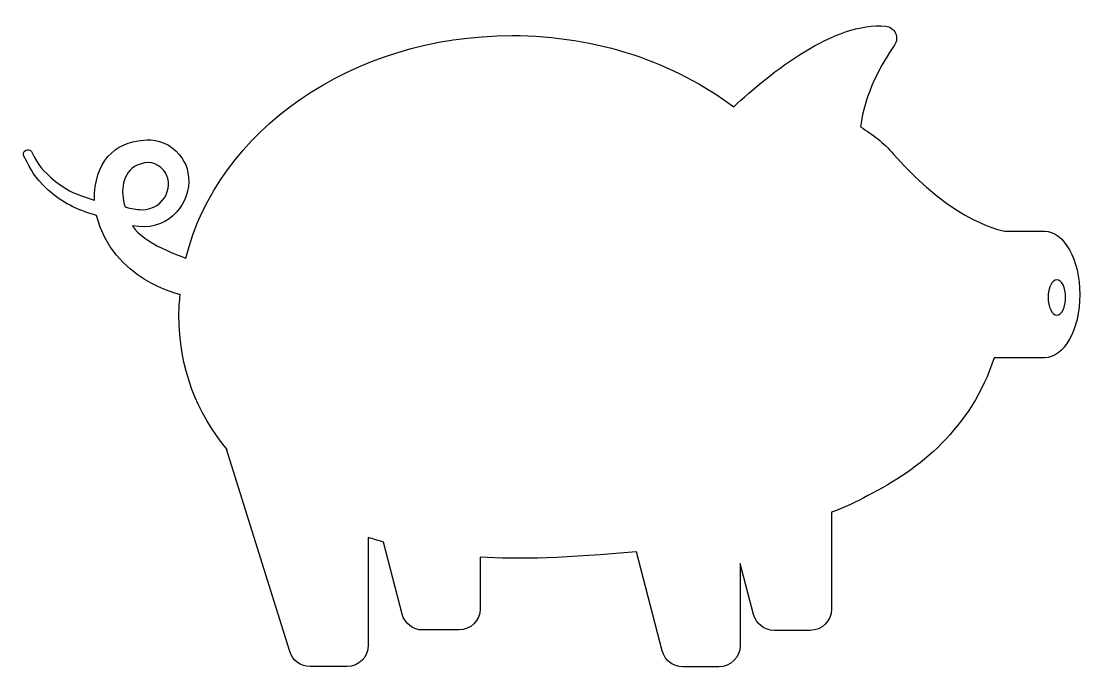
# Model space of a CAD drawing. Header units: centimetres. Extents: x -10.8 to 10.8, y -6.5 to 6.6.
import ezdxf

# ---------------------------------------------------------------- set-up
doc = ezdxf.new("R2010")
doc.units = ezdxf.units.CM
doc.header["$MEASUREMENT"] = 0
doc.layers.add('Layer 1', color=7, linetype='Continuous')

msp = doc.modelspace()

# ---------------------------------------------------------------- linework, layer by layer
at = {"layer": 'Layer 1'}
for points, knots in [([(10.07326, 2.35065), (10.07326, 2.35065), (9.27696, 2.35065), (9.27696, 2.35065), (9.27696, 2.35065), (9.27696, 2.35065), (8.23624, 2.4872), (6.98214, 3.93699), (6.98214, 3.93699), (6.78976, 4.15966), (6.55877, 4.33368), (6.31366, 4.48431), (6.31366, 4.48431), (6.39098, 5.16094), (6.75559, 5.79442), (7.00694, 6.15467), (7.00694, 6.15467), (7.05719, 6.22671), (7.06538, 6.32072), (7.02847, 6.39965), (7.02847, 6.39965), (6.99142, 6.47906), (6.91559, 6.53393), (6.82829, 6.54238), (6.82829, 6.54238), (5.78788, 6.64537), (4.4728, 5.59454), (3.72226, 4.89529), (3.72226, 4.89529), (2.51832, 5.79794), (0.93443, 6.35118), (-0.80746, 6.35118), (-0.80746, 6.35118), (-4.09253, 6.35118), (-6.83334, 4.39879), (-7.47353, 1.80207), (-7.47353, 1.80207), (-7.52343, 1.82517), (-8.35705, 2.09726), (-8.56306, 2.46536), (-8.56306, 2.46536), (-7.87571, 2.32066), (-7.43095, 2.8563), (-7.41404, 3.36243), (-7.41404, 3.36243), (-7.41936, 3.63482), (-7.48844, 3.79669), (-7.67968, 3.99539), (-7.67968, 3.99539), (-7.85118, 4.17194), (-8.16855, 4.24734), (-8.34088, 4.21627), (-8.34088, 4.21627), (-8.93675, 4.16924), (-9.34394, 3.76972), (-9.34394, 2.99028), (-9.34394, 2.99028), (-9.35932, 2.99381), (-9.37571, 2.99734), (-9.39062, 3.001), (-9.39062, 3.001), (-9.79211, 3.14007), (-9.78391, 3.12373), (-10.13554, 3.36915), (-10.13554, 3.36915), (-10.41905, 3.6082), (-10.47536, 3.6772), (-10.62772, 3.9787), (-10.62772, 3.9787), (-10.69118, 4.07541), (-10.83923, 3.98541), (-10.78218, 3.88439), (-10.78218, 3.88439), (-10.61212, 3.56519), (-10.59155, 3.48469), (-10.28908, 3.19364), (-10.28908, 3.19364), (-9.9643, 2.91994), (-9.74821, 2.80902), (-9.30188, 2.67439), (-9.30188, 2.67439), (-8.96446, 1.3482), (-7.59878, 1.06034), (-7.59029, 1.05746), (-7.59029, 1.05746), (-7.60249, 0.91852), (-7.61566, 0.78045), (-7.61566, 0.63911), (-7.61566, 0.63911), (-7.61566, -0.44192), (-7.25139, -1.36057), (-6.62959, -2.10732), (-6.62959, -2.10732), (-6.62959, -2.10732), (-6.64097, -2.10444), (-6.64097, -2.10444), (-6.64097, -2.10444), (-6.64097, -2.10444), (-5.34952, -6.23825), (-5.34952, -6.23825), (-5.34952, -6.23825), (-5.29291, -6.41951), (-5.12524, -6.54272), (-4.93583, -6.54272), (-4.93583, -6.54272), (-4.93583, -6.54272), (-4.17866, -6.54273), (-4.17866, -6.54273), (-4.17866, -6.54273), (-3.93917, -6.54273), (-3.74505, -6.34861), (-3.74505, -6.10899), (-3.74505, -6.10899), (-3.74505, -6.10899), (-3.74505, -3.90622), (-3.74505, -3.90622), (-3.74505, -3.90622), (-3.64241, -3.93799), (-3.542, -3.97181), (-3.43661, -3.99992), (-3.43661, -3.99992), (-3.43661, -3.99992), (-3.05386, -5.47233), (-3.05386, -5.47233), (-3.05386, -5.47233), (-3.00396, -5.66322), (-2.83167, -5.79668), (-2.63407, -5.79668), (-2.63407, -5.79668), (-2.63407, -5.79668), (-1.89377, -5.79668), (-1.89377, -5.79668), (-1.89377, -5.79668), (-1.65411, -5.79668), (-1.46016, -5.6026), (-1.46016, -5.36294), (-1.46016, -5.36294), (-1.46016, -5.36294), (-1.46016, -4.30792), (-1.46016, -4.30792), (-1.46016, -4.30792), (-0.70578, -4.36214), (0.36261, -4.3257), (1.73317, -4.19722), (1.73317, -4.19722), (1.73317, -4.19722), (2.26061, -6.22518), (2.26061, -6.22518), (2.26061, -6.22518), (2.31051, -6.4159), (2.48275, -6.54948), (2.68005, -6.54948), (2.68005, -6.54948), (2.68005, -6.54948), (3.4207, -6.54949), (3.4207, -6.54949), (3.4207, -6.54949), (3.66036, -6.54949), (3.85444, -6.35541), (3.85444, -6.11575), (3.85444, -6.11575), (3.85444, -6.11575), (3.85444, -4.43484), (3.85444, -4.43484), (3.85444, -4.43484), (3.85444, -4.43484), (4.12601, -5.47944), (4.12601, -5.47944), (4.12601, -5.47944), (4.17591, -5.67033), (4.3482, -5.80396), (4.5458, -5.80396), (4.5458, -5.80396), (4.5458, -5.80396), (5.2861, -5.80396), (5.2861, -5.80396), (5.2861, -5.80396), (5.52576, -5.80396), (5.71984, -5.60984), (5.71984, -5.37018), (5.71984, -5.37018), (5.71984, -5.37018), (5.71984, -3.39181), (5.71984, -3.39181), (5.71984, -3.39181), (5.98836, -3.28817), (6.24292, -3.17603), (6.46398, -3.0482), (6.46398, -3.0482), (6.46398, -3.0482), (6.4611, -3.04711), (6.4611, -3.04711), (6.4611, -3.04711), (7.52453, -2.52716), (8.57662, -1.65842), (9.04483, -0.23474), (9.04483, -0.23474), (9.04483, -0.23474), (10.07326, -0.23474), (10.07326, -0.23474), (10.07326, -0.23474), (10.4717, -0.23474), (10.795, 0.34417), (10.795, 1.05772), (10.795, 1.05772), (10.795, 1.77174), (10.4717, 2.35065), (10.07326, 2.35065)], [0, 0, 0, 0, 0.01886792, 0.01886792, 0.01886792, 0.01886792, 0.03773585, 0.03773585, 0.03773585, 0.03773585, 0.05660377, 0.05660377, 0.05660377, 0.05660377, 0.0754717, 0.0754717, 0.0754717, 0.0754717, 0.09433962, 0.09433962, 0.09433962, 0.09433962, 0.11320755, 0.11320755, 0.11320755, 0.11320755, 0.13207547, 0.13207547, 0.13207547, 0.13207547, 0.1509434, 0.1509434, 0.1509434, 0.1509434, 0.16981132, 0.16981132, 0.16981132, 0.16981132, 0.18867925, 0.18867925, 0.18867925, 0.18867925, 0.20754717, 0.20754717, 0.20754717, 0.20754717, 0.22641509, 0.22641509, 0.22641509, 0.22641509, 0.24528302, 0.24528302, 0.24528302, 0.24528302, 0.26415094, 0.26415094, 0.26415094, 0.26415094, 0.28301887, 0.28301887, 0.28301887, 0.28301887, 0.30188679, 0.30188679, 0.30188679, 0.30188679, 0.32075472, 0.32075472, 0.32075472, 0.32075472, 0.33962264, 0.33962264, 0.33962264, 0.33962264, 0.35849057, 0.35849057, 0.35849057, 0.35849057, 0.37735849, 0.37735849, 0.37735849, 0.37735849, 0.39622642, 0.39622642, 0.39622642, 0.39622642, 0.41509434, 0.41509434, 0.41509434, 0.41509434, 0.43396226, 0.43396226, 0.43396226, 0.43396226, 0.45283019, 0.45283019, 0.45283019, 0.45283019, 0.47169811, 0.47169811, 0.47169811, 0.47169811, 0.49056604, 0.49056604, 0.49056604, 0.49056604, 0.50943396, 0.50943396, 0.50943396, 0.50943396, 0.52830189, 0.52830189, 0.52830189, 0.52830189, 0.54716981, 0.54716981, 0.54716981, 0.54716981, 0.56603774, 0.56603774, 0.56603774, 0.56603774, 0.58490566, 0.58490566, 0.58490566, 0.58490566, 0.60377358, 0.60377358, 0.60377358, 0.60377358, 0.62264151, 0.62264151, 0.62264151, 0.62264151, 0.64150943, 0.64150943, 0.64150943, 0.64150943, 0.66037736, 0.66037736, 0.66037736, 0.66037736, 0.67924528, 0.67924528, 0.67924528, 0.67924528, 0.69811321, 0.69811321, 0.69811321, 0.69811321, 0.71698113, 0.71698113, 0.71698113, 0.71698113, 0.73584906, 0.73584906, 0.73584906, 0.73584906, 0.75471698, 0.75471698, 0.75471698, 0.75471698, 0.77358491, 0.77358491, 0.77358491, 0.77358491, 0.79245283, 0.79245283, 0.79245283, 0.79245283, 0.81132075, 0.81132075, 0.81132075, 0.81132075, 0.83018868, 0.83018868, 0.83018868, 0.83018868, 0.8490566, 0.8490566, 0.8490566, 0.8490566, 0.86792453, 0.86792453, 0.86792453, 0.86792453, 0.88679245, 0.88679245, 0.88679245, 0.88679245, 0.90566038, 0.90566038, 0.90566038, 0.90566038, 0.9245283, 0.9245283, 0.9245283, 0.9245283, 0.94339623, 0.94339623, 0.94339623, 0.94339623, 0.96226415, 0.96226415, 0.96226415, 0.96226415, 1, 1, 1, 1]), ([(-8.71735, 2.8478), (-8.81633, 3.16844), (-8.7778, 3.56361), (-8.46871, 3.70168), (-8.46871, 3.70168), (-8.2436, 3.80223), (-8.08256, 3.76631), (-7.92606, 3.59386), (-7.92606, 3.59386), (-7.69973, 3.34448), (-7.87328, 2.78818), (-8.38547, 2.79115), (-8.38547, 2.79115), (-8.47272, 2.7955), (-8.59048, 2.81477), (-8.71735, 2.8478)], [0, 0, 0, 0, 0.2, 0.2, 0.2, 0.2, 0.4, 0.4, 0.4, 0.4, 0.6, 0.6, 0.6, 0.6, 1, 1, 1, 1]), ([(10.32609, 0.6391), (10.22737, 0.6391), (10.1477, 0.80031), (10.1477, 0.9994), (10.1477, 0.9994), (10.1477, 1.19879), (10.22741, 1.36014), (10.32609, 1.36014), (10.32609, 1.36014), (10.42472, 1.36014), (10.50478, 1.1988), (10.50478, 0.9994), (10.50478, 0.9994), (10.50478, 0.80027), (10.42472, 0.6391), (10.32609, 0.6391)], [0, 0, 0, 0, 0.2, 0.2, 0.2, 0.2, 0.4, 0.4, 0.4, 0.4, 0.6, 0.6, 0.6, 0.6, 1, 1, 1, 1])]:
    msp.add_open_spline(points, degree=3, knots=knots, dxfattribs=at)

doc.saveas('drawing.dxf')
